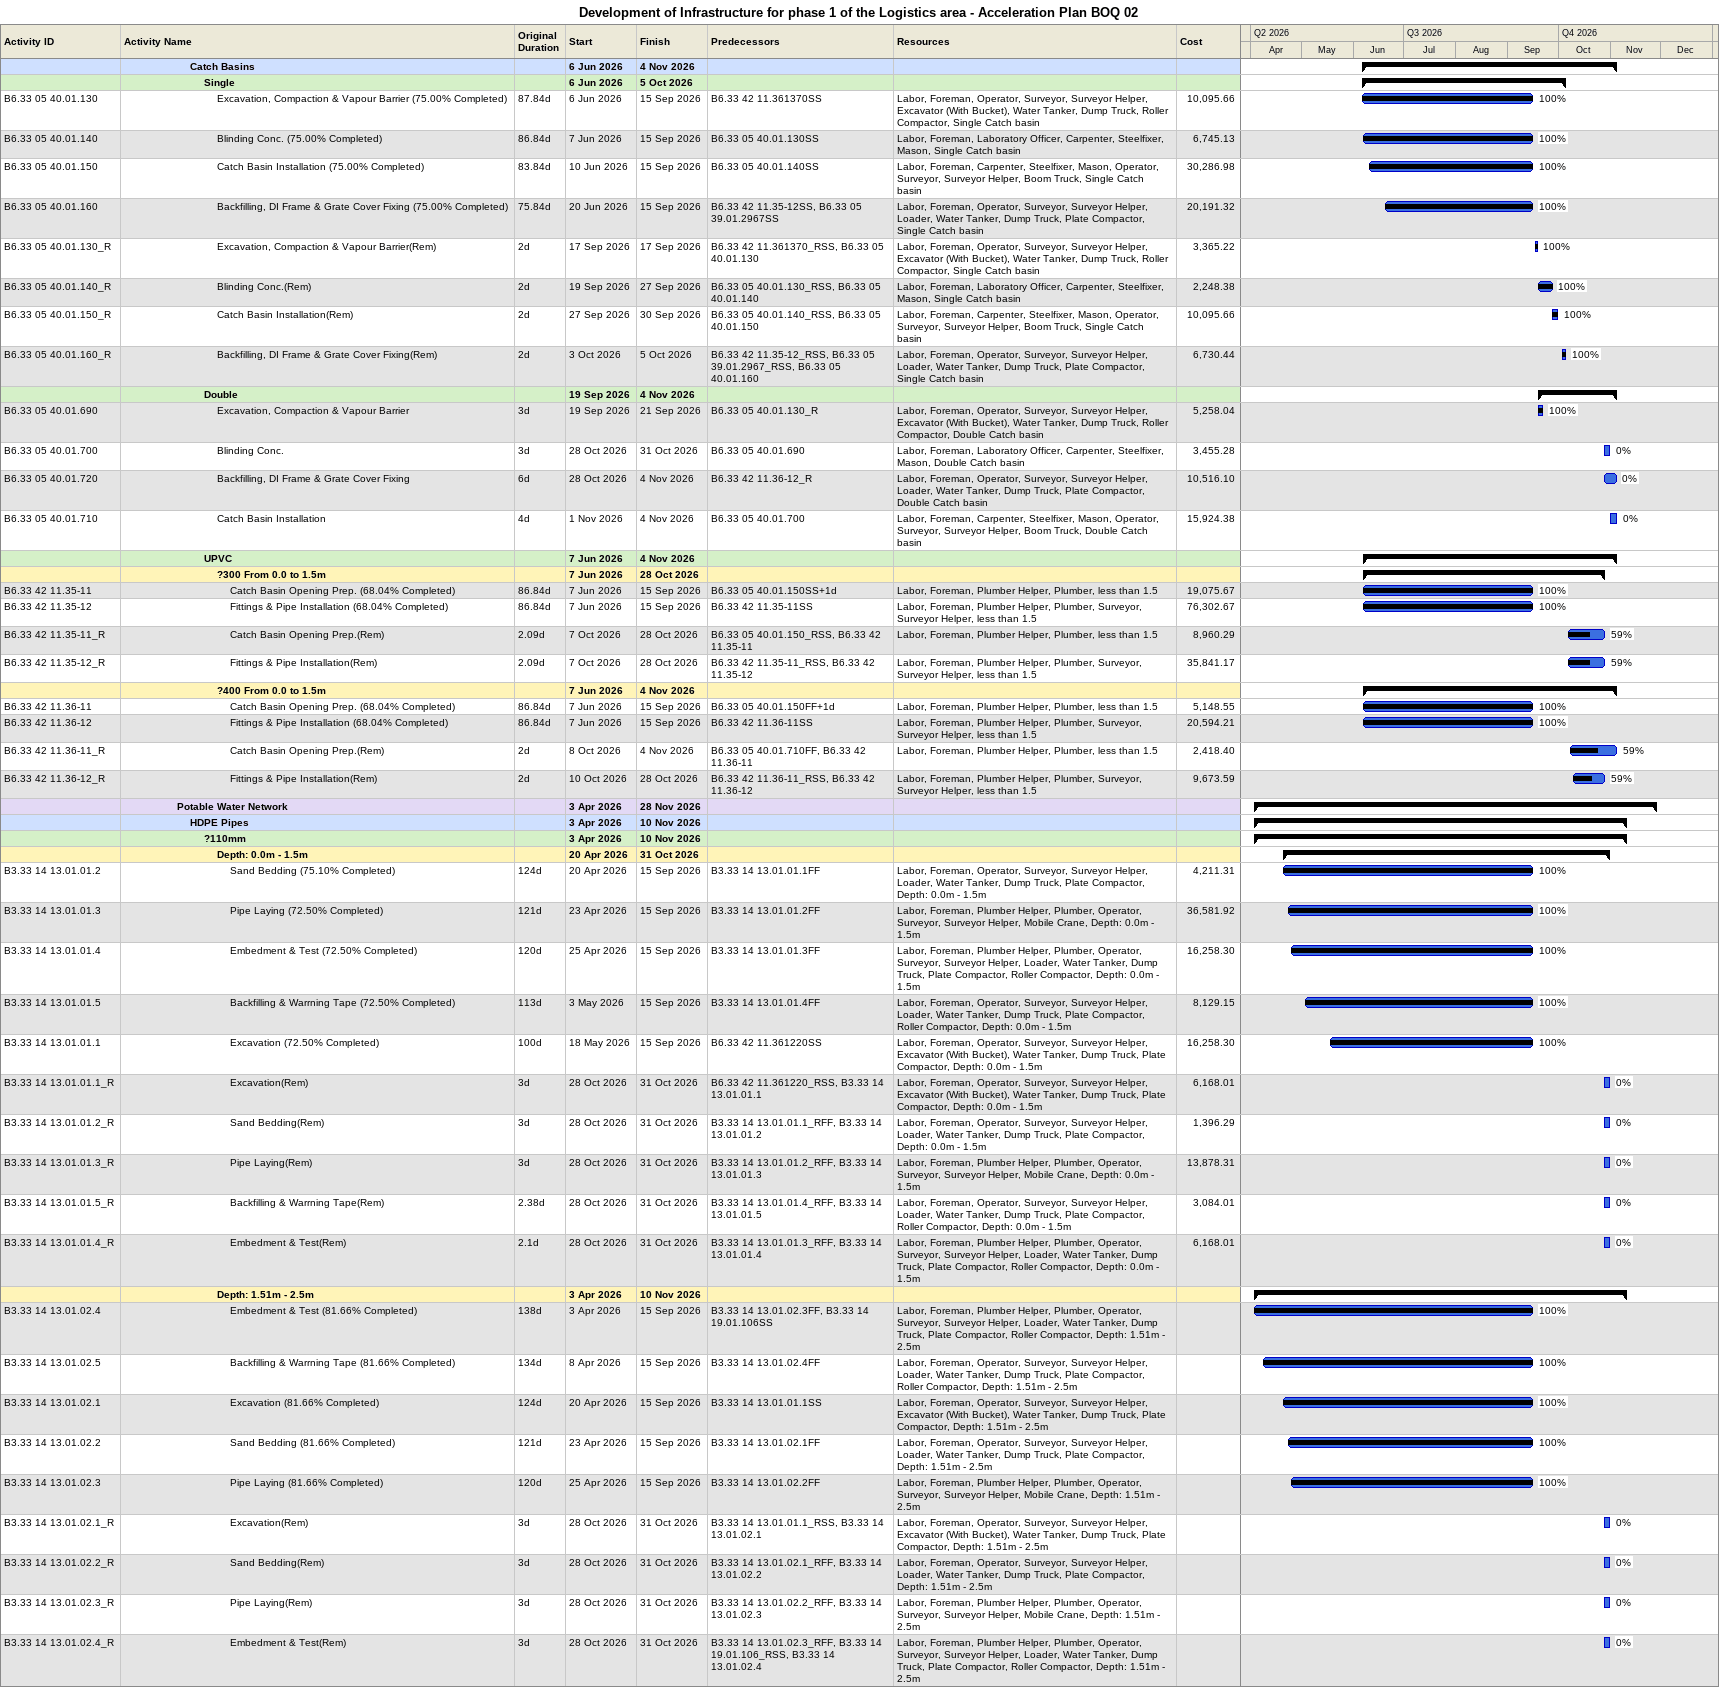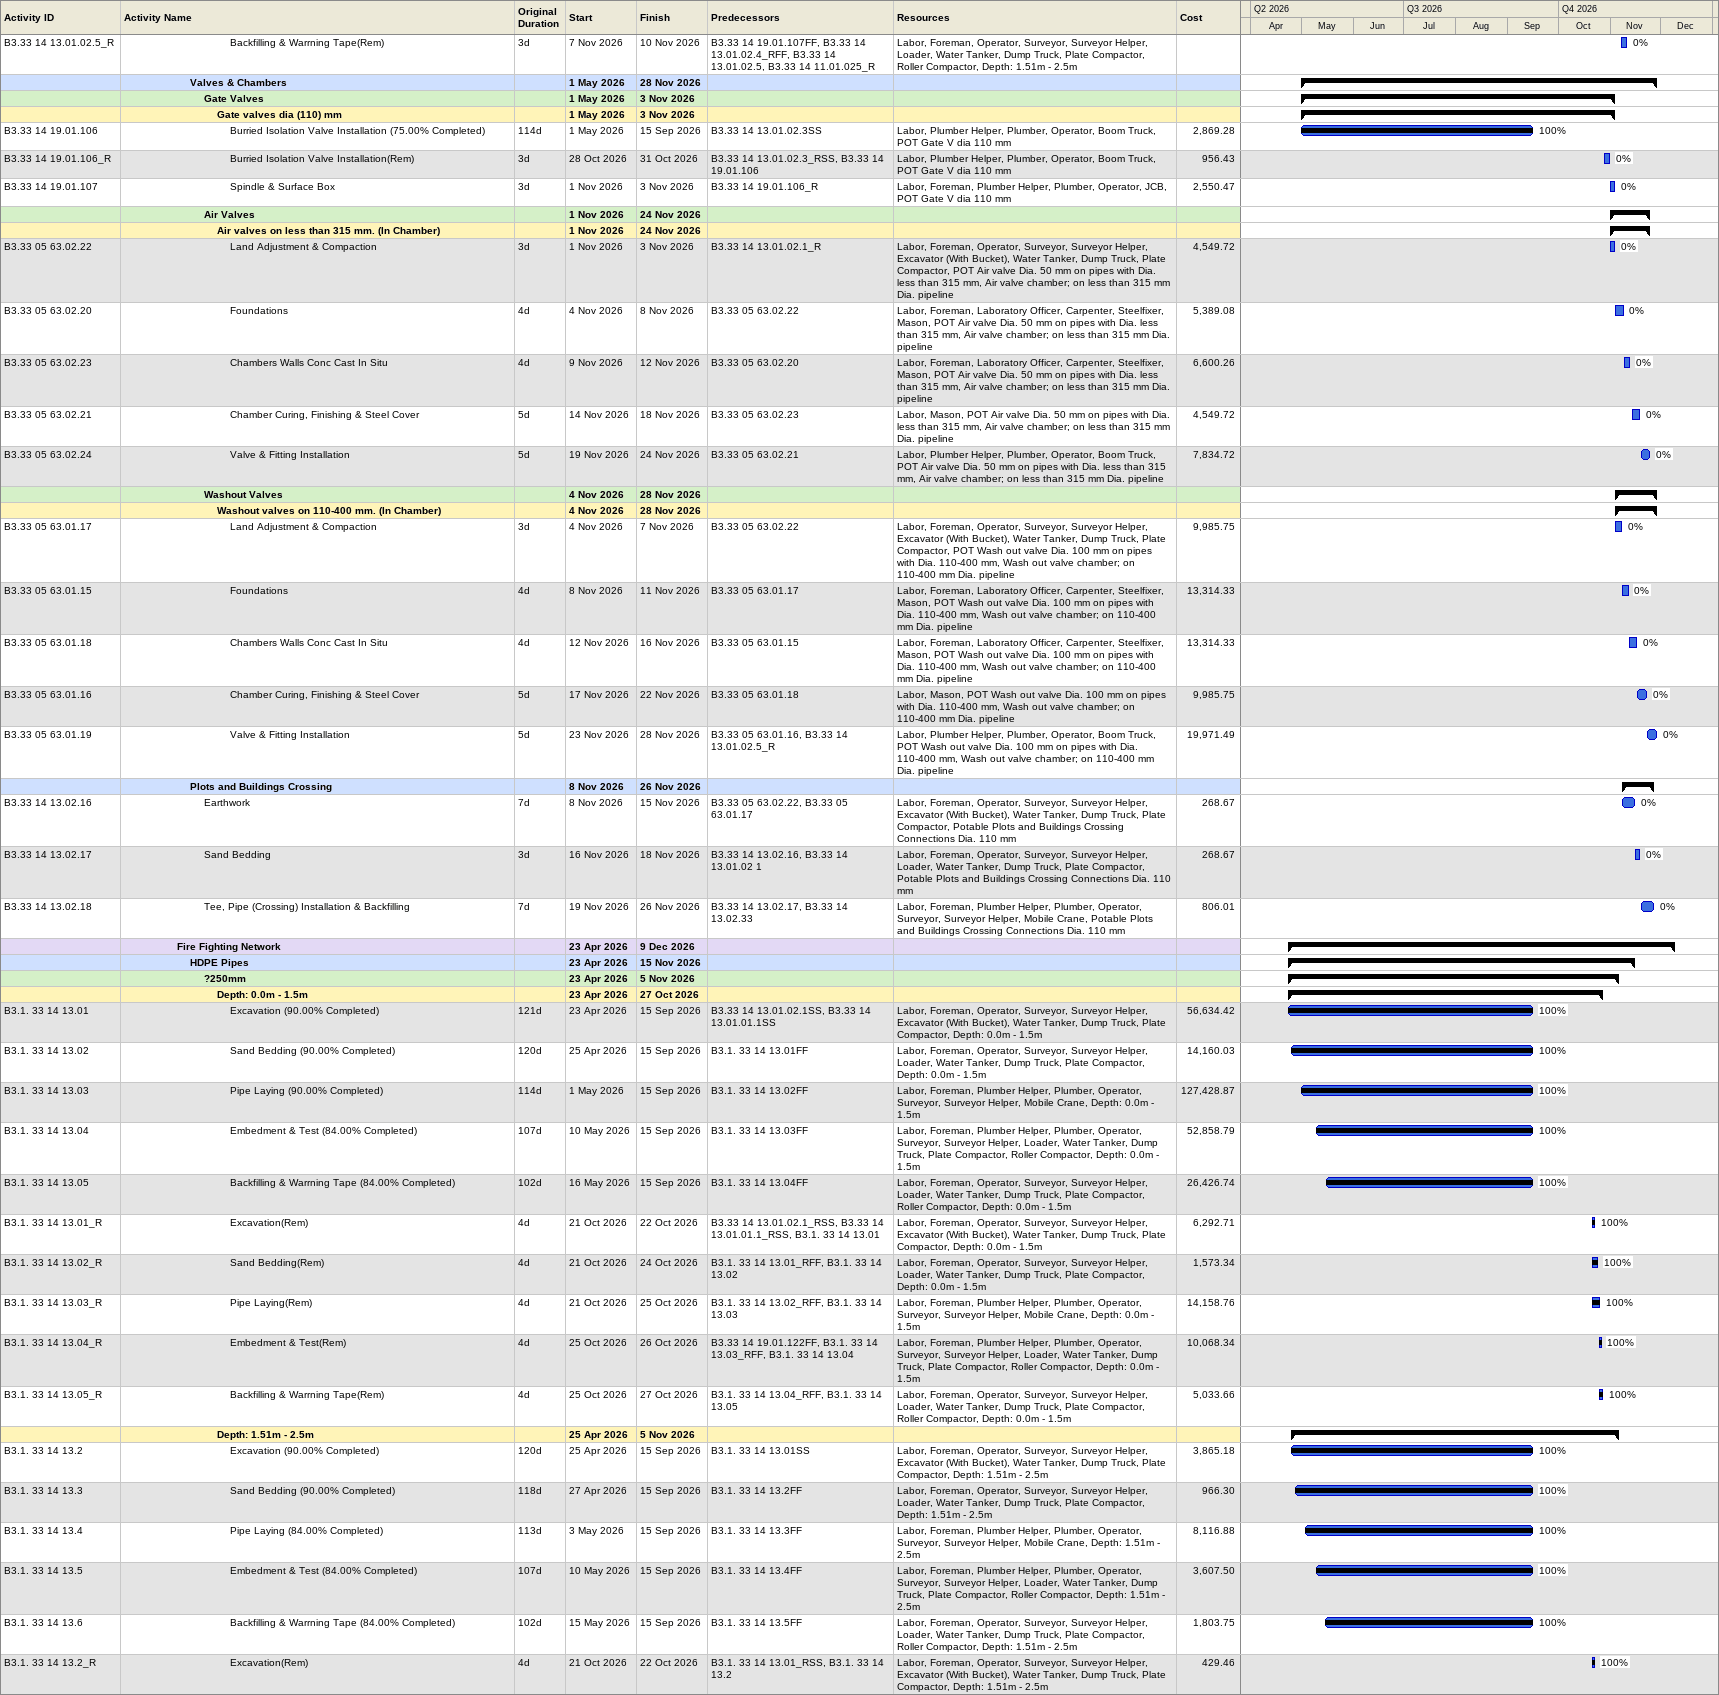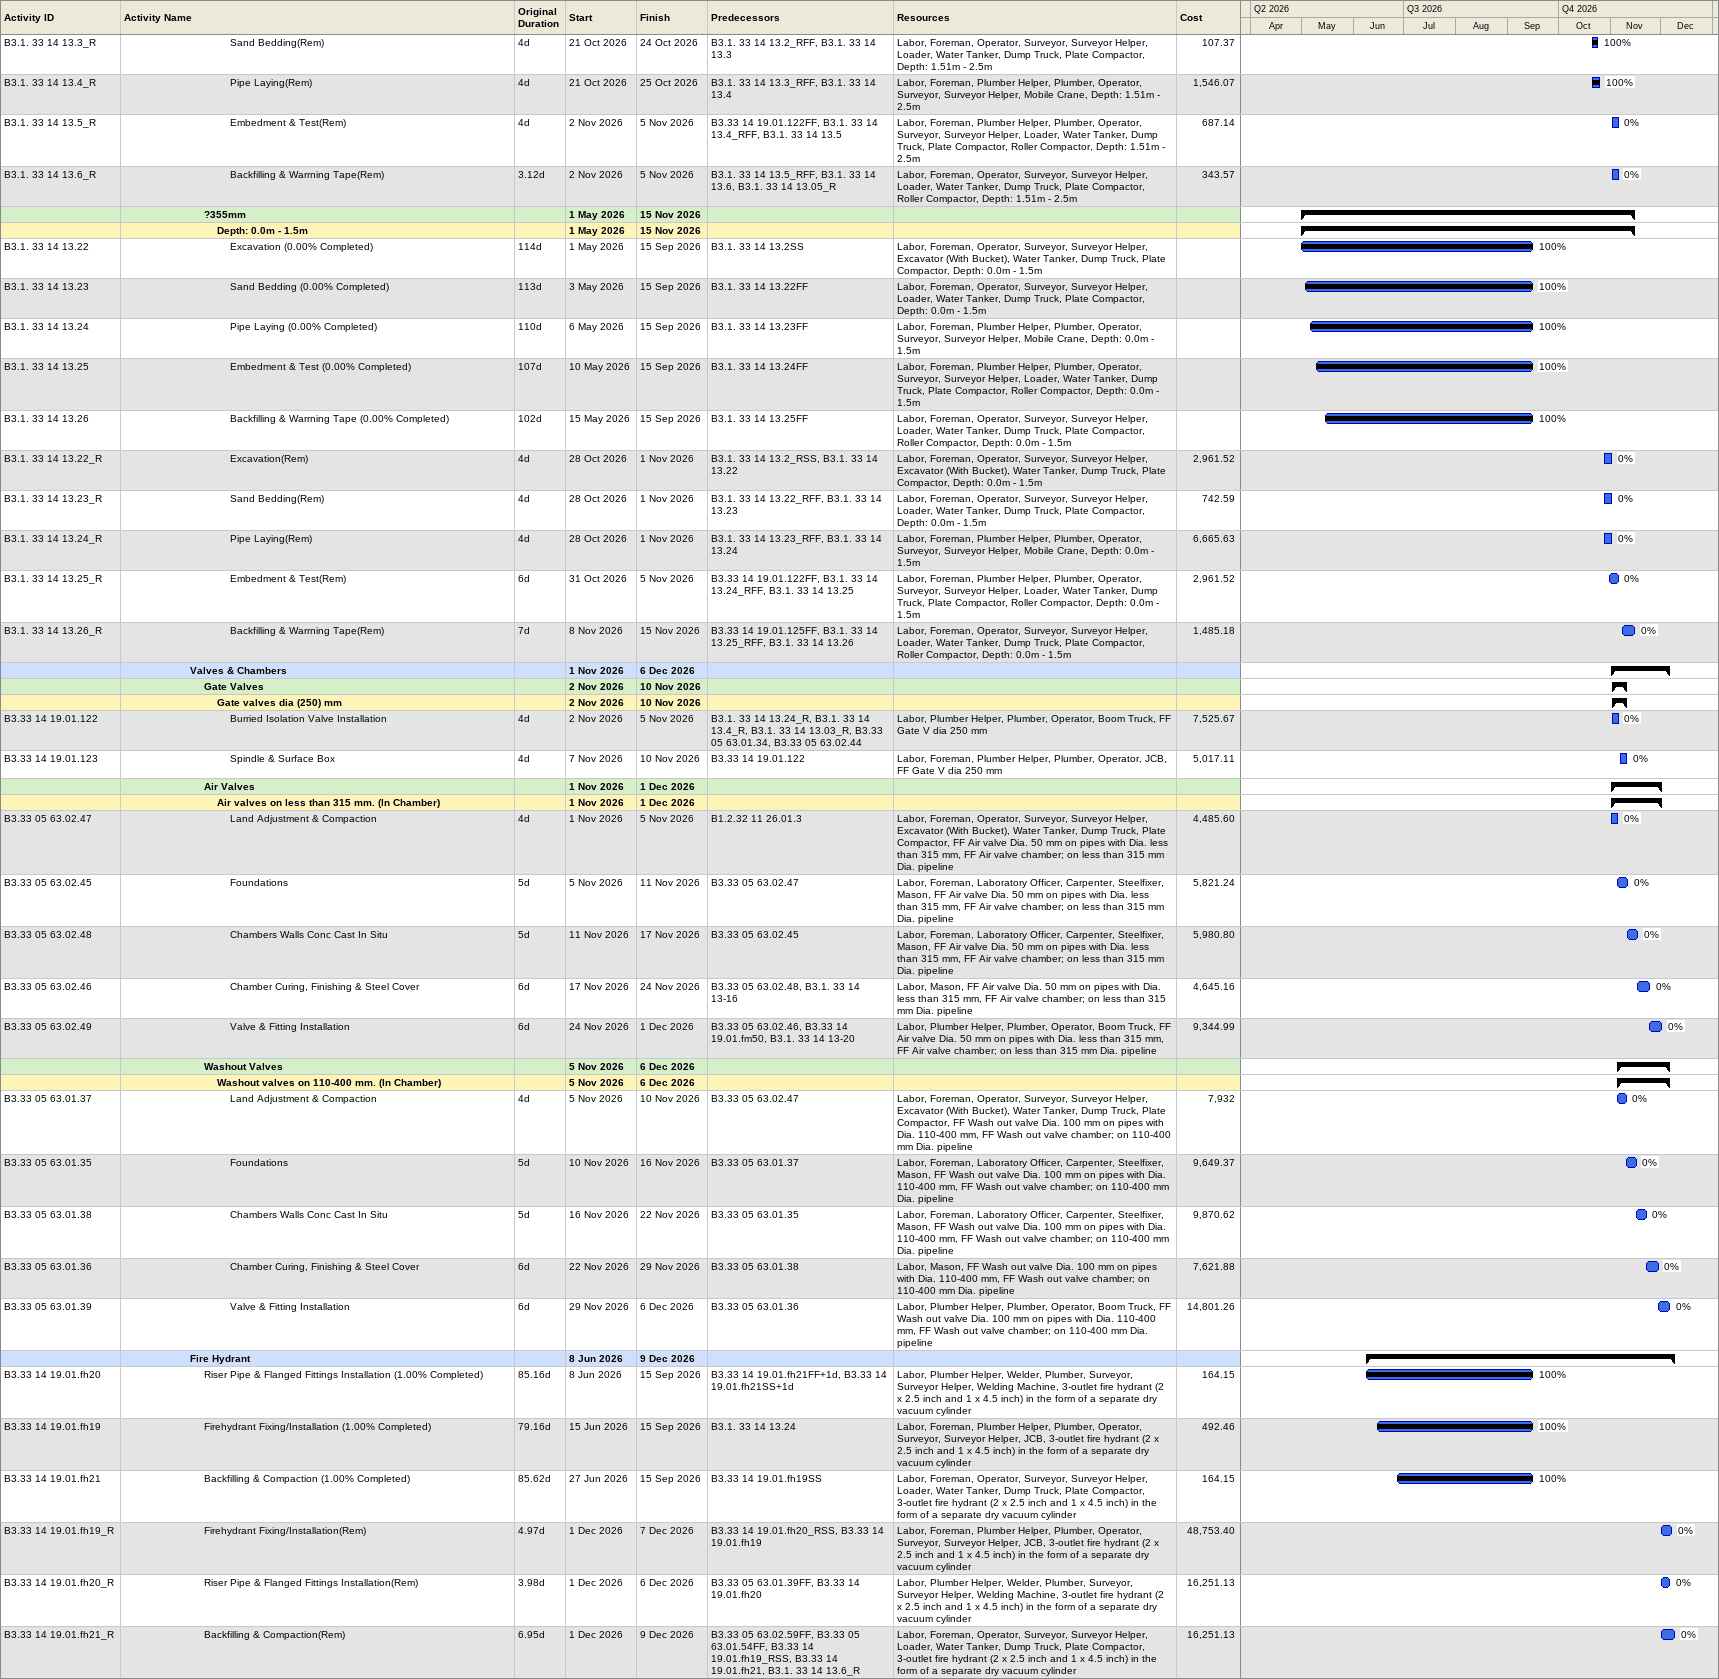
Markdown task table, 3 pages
Development of Infrastructure for phase 1 of the Logistics area - Acceleration Plan BOQ 02

| ID | Level | Task | Original duration | Start | Finish | Predecessors | Resources | % complete | Cost |
|---|---|---|---|---|---|---|---|---|---|
|  | 6 | **Catch Basins** |  | 2026-06-06 | 2026-11-04 |  |  |  |  |
|  | 7 | **Single** |  | 2026-06-06 | 2026-10-05 |  |  |  |  |
| B6.33 05 40.01.130 | 8 | Excavation, Compaction & Vapour Barrier (75.00% Completed) | 87.84d | 2026-06-06 | 2026-09-15 | B6.33 42 11.361370SS | Labor, Foreman, Operator, Surveyor, Surveyor Helper, Excavator (With Bucket), Water Tanker, Dump Truck, Roller Compactor, Single Catch basin | 100 | 10095.66 |
| B6.33 05 40.01.140 | 8 | Blinding Conc. (75.00% Completed) | 86.84d | 2026-06-07 | 2026-09-15 | B6.33 05 40.01.130SS | Labor, Foreman, Laboratory Officer, Carpenter, Steelfixer, Mason, Single Catch basin | 100 | 6745.13 |
| B6.33 05 40.01.150 | 8 | Catch Basin Installation (75.00% Completed) | 83.84d | 2026-06-10 | 2026-09-15 | B6.33 05 40.01.140SS | Labor, Foreman, Carpenter, Steelfixer, Mason, Operator, Surveyor, Surveyor Helper, Boom Truck, Single Catch basin | 100 | 30286.98 |
| B6.33 05 40.01.160 | 8 | Backfilling, DI Frame & Grate Cover Fixing (75.00% Completed) | 75.84d | 2026-06-20 | 2026-09-15 | B6.33 42 11.35-12SS, B6.33 05 39.01.2967SS | Labor, Foreman, Operator, Surveyor, Surveyor Helper, Loader, Water Tanker, Dump Truck, Plate Compactor, Single Catch basin | 100 | 20191.32 |
| B6.33 05 40.01.130_R | 8 | Excavation, Compaction & Vapour Barrier(Rem) | 2d | 2026-09-17 | 2026-09-17 | B6.33 42 11.361370_RSS, B6.33 05 40.01.130 | Labor, Foreman, Operator, Surveyor, Surveyor Helper, Excavator (With Bucket), Water Tanker, Dump Truck, Roller Compactor, Single Catch basin | 100 | 3365.22 |
| B6.33 05 40.01.140_R | 8 | Blinding Conc.(Rem) | 2d | 2026-09-19 | 2026-09-27 | B6.33 05 40.01.130_RSS, B6.33 05 40.01.140 | Labor, Foreman, Laboratory Officer, Carpenter, Steelfixer, Mason, Single Catch basin | 100 | 2248.38 |
| B6.33 05 40.01.150_R | 8 | Catch Basin Installation(Rem) | 2d | 2026-09-27 | 2026-09-30 | B6.33 05 40.01.140_RSS, B6.33 05 40.01.150 | Labor, Foreman, Carpenter, Steelfixer, Mason, Operator, Surveyor, Surveyor Helper, Boom Truck, Single Catch basin | 100 | 10095.66 |
| B6.33 05 40.01.160_R | 8 | Backfilling, DI Frame & Grate Cover Fixing(Rem) | 2d | 2026-10-03 | 2026-10-05 | B6.33 42 11.35-12_RSS, B6.33 05 39.01.2967_RSS, B6.33 05 40.01.160 | Labor, Foreman, Operator, Surveyor, Surveyor Helper, Loader, Water Tanker, Dump Truck, Plate Compactor, Single Catch basin | 100 | 6730.44 |
|  | 7 | **Double** |  | 2026-09-19 | 2026-11-04 |  |  |  |  |
| B6.33 05 40.01.690 | 8 | Excavation, Compaction & Vapour Barrier | 3d | 2026-09-19 | 2026-09-21 | B6.33 05 40.01.130_R | Labor, Foreman, Operator, Surveyor, Surveyor Helper, Excavator (With Bucket), Water Tanker, Dump Truck, Roller Compactor, Double Catch basin | 100 | 5258.04 |
| B6.33 05 40.01.700 | 8 | Blinding Conc. | 3d | 2026-10-28 | 2026-10-31 | B6.33 05 40.01.690 | Labor, Foreman, Laboratory Officer, Carpenter, Steelfixer, Mason, Double Catch basin | 0 | 3455.28 |
| B6.33 05 40.01.720 | 8 | Backfilling, DI Frame & Grate Cover Fixing | 6d | 2026-10-28 | 2026-11-04 | B6.33 42 11.36-12_R | Labor, Foreman, Operator, Surveyor, Surveyor Helper, Loader, Water Tanker, Dump Truck, Plate Compactor, Double Catch basin | 0 | 10516.10 |
| B6.33 05 40.01.710 | 8 | Catch Basin Installation | 4d | 2026-11-01 | 2026-11-04 | B6.33 05 40.01.700 | Labor, Foreman, Carpenter, Steelfixer, Mason, Operator, Surveyor, Surveyor Helper, Boom Truck, Double Catch basin | 0 | 15924.38 |
|  | 7 | **UPVC** |  | 2026-06-07 | 2026-11-04 |  |  |  |  |
|  | 8 | **?300 From 0.0 to 1.5m** |  | 2026-06-07 | 2026-10-28 |  |  |  |  |
| B6.33 42 11.35-11 | 9 | Catch Basin Opening Prep. (68.04% Completed) | 86.84d | 2026-06-07 | 2026-09-15 | B6.33 05 40.01.150SS+1d | Labor, Foreman, Plumber Helper, Plumber, less than 1.5 | 100 | 19075.67 |
| B6.33 42 11.35-12 | 9 | Fittings & Pipe Installation (68.04% Completed) | 86.84d | 2026-06-07 | 2026-09-15 | B6.33 42 11.35-11SS | Labor, Foreman, Plumber Helper, Plumber, Surveyor, Surveyor Helper, less than 1.5 | 100 | 76302.67 |
| B6.33 42 11.35-11_R | 9 | Catch Basin Opening Prep.(Rem) | 2.09d | 2026-10-07 | 2026-10-28 | B6.33 05 40.01.150_RSS, B6.33 42 11.35-11 | Labor, Foreman, Plumber Helper, Plumber, less than 1.5 | 59 | 8960.29 |
| B6.33 42 11.35-12_R | 9 | Fittings & Pipe Installation(Rem) | 2.09d | 2026-10-07 | 2026-10-28 | B6.33 42 11.35-11_RSS, B6.33 42 11.35-12 | Labor, Foreman, Plumber Helper, Plumber, Surveyor, Surveyor Helper, less than 1.5 | 59 | 35841.17 |
|  | 8 | **?400 From 0.0 to 1.5m** |  | 2026-06-07 | 2026-11-04 |  |  |  |  |
| B6.33 42 11.36-11 | 9 | Catch Basin Opening Prep. (68.04% Completed) | 86.84d | 2026-06-07 | 2026-09-15 | B6.33 05 40.01.150FF+1d | Labor, Foreman, Plumber Helper, Plumber, less than 1.5 | 100 | 5148.55 |
| B6.33 42 11.36-12 | 9 | Fittings & Pipe Installation (68.04% Completed) | 86.84d | 2026-06-07 | 2026-09-15 | B6.33 42 11.36-11SS | Labor, Foreman, Plumber Helper, Plumber, Surveyor, Surveyor Helper, less than 1.5 | 100 | 20594.21 |
| B6.33 42 11.36-11_R | 9 | Catch Basin Opening Prep.(Rem) | 2d | 2026-10-08 | 2026-11-04 | B6.33 05 40.01.710FF, B6.33 42 11.36-11 | Labor, Foreman, Plumber Helper, Plumber, less than 1.5 | 59 | 2418.40 |
| B6.33 42 11.36-12_R | 9 | Fittings & Pipe Installation(Rem) | 2d | 2026-10-10 | 2026-10-28 | B6.33 42 11.36-11_RSS, B6.33 42 11.36-12 | Labor, Foreman, Plumber Helper, Plumber, Surveyor, Surveyor Helper, less than 1.5 | 59 | 9673.59 |
|  | 5 | **Potable Water Network** |  | 2026-04-03 | 2026-11-28 |  |  |  |  |
|  | 6 | **HDPE Pipes** |  | 2026-04-03 | 2026-11-10 |  |  |  |  |
|  | 7 | **?110mm** |  | 2026-04-03 | 2026-11-10 |  |  |  |  |
|  | 8 | **Depth: 0.0m - 1.5m** |  | 2026-04-20 | 2026-10-31 |  |  |  |  |
| B3.33 14 13.01.01.2 | 9 | Sand Bedding (75.10% Completed) | 124d | 2026-04-20 | 2026-09-15 | B3.33 14 13.01.01.1FF | Labor, Foreman, Operator, Surveyor, Surveyor Helper, Loader, Water Tanker, Dump Truck, Plate Compactor, Depth: 0.0m - 1.5m | 100 | 4211.31 |
| B3.33 14 13.01.01.3 | 9 | Pipe Laying (72.50% Completed) | 121d | 2026-04-23 | 2026-09-15 | B3.33 14 13.01.01.2FF | Labor, Foreman, Plumber Helper, Plumber, Operator, Surveyor, Surveyor Helper, Mobile Crane, Depth: 0.0m - 1.5m | 100 | 36581.92 |
| B3.33 14 13.01.01.4 | 9 | Embedment & Test (72.50% Completed) | 120d | 2026-04-25 | 2026-09-15 | B3.33 14 13.01.01.3FF | Labor, Foreman, Plumber Helper, Plumber, Operator, Surveyor, Surveyor Helper, Loader, Water Tanker, Dump Truck, Plate Compactor, Roller Compactor, Depth: 0.0m - 1.5m | 100 | 16258.30 |
| B3.33 14 13.01.01.5 | 9 | Backfilling & Warrning Tape (72.50% Completed) | 113d | 2026-05-03 | 2026-09-15 | B3.33 14 13.01.01.4FF | Labor, Foreman, Operator, Surveyor, Surveyor Helper, Loader, Water Tanker, Dump Truck, Plate Compactor, Roller Compactor, Depth: 0.0m - 1.5m | 100 | 8129.15 |
| B3.33 14 13.01.01.1 | 9 | Excavation (72.50% Completed) | 100d | 2026-05-18 | 2026-09-15 | B6.33 42 11.361220SS | Labor, Foreman, Operator, Surveyor, Surveyor Helper, Excavator (With Bucket), Water Tanker, Dump Truck, Plate Compactor, Depth: 0.0m - 1.5m | 100 | 16258.30 |
| B3.33 14 13.01.01.1_R | 9 | Excavation(Rem) | 3d | 2026-10-28 | 2026-10-31 | B6.33 42 11.361220_RSS, B3.33 14 13.01.01.1 | Labor, Foreman, Operator, Surveyor, Surveyor Helper, Excavator (With Bucket), Water Tanker, Dump Truck, Plate Compactor, Depth: 0.0m - 1.5m | 0 | 6168.01 |
| B3.33 14 13.01.01.2_R | 9 | Sand Bedding(Rem) | 3d | 2026-10-28 | 2026-10-31 | B3.33 14 13.01.01.1_RFF, B3.33 14 13.01.01.2 | Labor, Foreman, Operator, Surveyor, Surveyor Helper, Loader, Water Tanker, Dump Truck, Plate Compactor, Depth: 0.0m - 1.5m | 0 | 1396.29 |
| B3.33 14 13.01.01.3_R | 9 | Pipe Laying(Rem) | 3d | 2026-10-28 | 2026-10-31 | B3.33 14 13.01.01.2_RFF, B3.33 14 13.01.01.3 | Labor, Foreman, Plumber Helper, Plumber, Operator, Surveyor, Surveyor Helper, Mobile Crane, Depth: 0.0m - 1.5m | 0 | 13878.31 |
| B3.33 14 13.01.01.5_R | 9 | Backfilling & Warrning Tape(Rem) | 2.38d | 2026-10-28 | 2026-10-31 | B3.33 14 13.01.01.4_RFF, B3.33 14 13.01.01.5 | Labor, Foreman, Operator, Surveyor, Surveyor Helper, Loader, Water Tanker, Dump Truck, Plate Compactor, Roller Compactor, Depth: 0.0m - 1.5m | 0 | 3084.01 |
| B3.33 14 13.01.01.4_R | 9 | Embedment & Test(Rem) | 2.1d | 2026-10-28 | 2026-10-31 | B3.33 14 13.01.01.3_RFF, B3.33 14 13.01.01.4 | Labor, Foreman, Plumber Helper, Plumber, Operator, Surveyor, Surveyor Helper, Loader, Water Tanker, Dump Truck, Plate Compactor, Roller Compactor, Depth: 0.0m - 1.5m | 0 | 6168.01 |
|  | 8 | **Depth: 1.51m - 2.5m** |  | 2026-04-03 | 2026-11-10 |  |  |  |  |
| B3.33 14 13.01.02.4 | 9 | Embedment & Test (81.66% Completed) | 138d | 2026-04-03 | 2026-09-15 | B3.33 14 13.01.02.3FF, B3.33 14 19.01.106SS | Labor, Foreman, Plumber Helper, Plumber, Operator, Surveyor, Surveyor Helper, Loader, Water Tanker, Dump Truck, Plate Compactor, Roller Compactor, Depth: 1.51m - 2.5m | 100 |  |
| B3.33 14 13.01.02.5 | 9 | Backfilling & Warrning Tape (81.66% Completed) | 134d | 2026-04-08 | 2026-09-15 | B3.33 14 13.01.02.4FF | Labor, Foreman, Operator, Surveyor, Surveyor Helper, Loader, Water Tanker, Dump Truck, Plate Compactor, Roller Compactor, Depth: 1.51m - 2.5m | 100 |  |
| B3.33 14 13.01.02.1 | 9 | Excavation (81.66% Completed) | 124d | 2026-04-20 | 2026-09-15 | B3.33 14 13.01.01.1SS | Labor, Foreman, Operator, Surveyor, Surveyor Helper, Excavator (With Bucket), Water Tanker, Dump Truck, Plate Compactor, Depth: 1.51m - 2.5m | 100 |  |
| B3.33 14 13.01.02.2 | 9 | Sand Bedding (81.66% Completed) | 121d | 2026-04-23 | 2026-09-15 | B3.33 14 13.01.02.1FF | Labor, Foreman, Operator, Surveyor, Surveyor Helper, Loader, Water Tanker, Dump Truck, Plate Compactor, Depth: 1.51m - 2.5m | 100 |  |
| B3.33 14 13.01.02.3 | 9 | Pipe Laying (81.66% Completed) | 120d | 2026-04-25 | 2026-09-15 | B3.33 14 13.01.02.2FF | Labor, Foreman, Plumber Helper, Plumber, Operator, Surveyor, Surveyor Helper, Mobile Crane, Depth: 1.51m - 2.5m | 100 |  |
| B3.33 14 13.01.02.1_R | 9 | Excavation(Rem) | 3d | 2026-10-28 | 2026-10-31 | B3.33 14 13.01.01.1_RSS, B3.33 14 13.01.02.1 | Labor, Foreman, Operator, Surveyor, Surveyor Helper, Excavator (With Bucket), Water Tanker, Dump Truck, Plate Compactor, Depth: 1.51m - 2.5m | 0 |  |
| B3.33 14 13.01.02.2_R | 9 | Sand Bedding(Rem) | 3d | 2026-10-28 | 2026-10-31 | B3.33 14 13.01.02.1_RFF, B3.33 14 13.01.02.2 | Labor, Foreman, Operator, Surveyor, Surveyor Helper, Loader, Water Tanker, Dump Truck, Plate Compactor, Depth: 1.51m - 2.5m | 0 |  |
| B3.33 14 13.01.02.3_R | 9 | Pipe Laying(Rem) | 3d | 2026-10-28 | 2026-10-31 | B3.33 14 13.01.02.2_RFF, B3.33 14 13.01.02.3 | Labor, Foreman, Plumber Helper, Plumber, Operator, Surveyor, Surveyor Helper, Mobile Crane, Depth: 1.51m - 2.5m | 0 |  |
| B3.33 14 13.01.02.4_R | 9 | Embedment & Test(Rem) | 3d | 2026-10-28 | 2026-10-31 | B3.33 14 13.01.02.3_RFF, B3.33 14 19.01.106_RSS, B3.33 14 13.01.02.4 | Labor, Foreman, Plumber Helper, Plumber, Operator, Surveyor, Surveyor Helper, Loader, Water Tanker, Dump Truck, Plate Compactor, Roller Compactor, Depth: 1.51m - 2.5m | 0 |  |
| B3.33 14 13.01.02.5_R | 9 | Backfilling & Warrning Tape(Rem) | 3d | 2026-11-07 | 2026-11-10 | B3.33 14 19.01.107FF, B3.33 14 13.01.02.4_RFF, B3.33 14 13.01.02.5, B3.33 14 11.01.025_R | Labor, Foreman, Operator, Surveyor, Surveyor Helper, Loader, Water Tanker, Dump Truck, Plate Compactor, Roller Compactor, Depth: 1.51m - 2.5m | 0 |  |
|  | 6 | **Valves & Chambers** |  | 2026-05-01 | 2026-11-28 |  |  |  |  |
|  | 7 | **Gate Valves** |  | 2026-05-01 | 2026-11-03 |  |  |  |  |
|  | 8 | **Gate valves dia (110) mm** |  | 2026-05-01 | 2026-11-03 |  |  |  |  |
| B3.33 14 19.01.106 | 9 | Burried Isolation Valve Installation (75.00% Completed) | 114d | 2026-05-01 | 2026-09-15 | B3.33 14 13.01.02.3SS | Labor, Plumber Helper, Plumber, Operator, Boom Truck, POT Gate V dia 110 mm | 100 | 2869.28 |
| B3.33 14 19.01.106_R | 9 | Burried Isolation Valve Installation(Rem) | 3d | 2026-10-28 | 2026-10-31 | B3.33 14 13.01.02.3_RSS, B3.33 14 19.01.106 | Labor, Plumber Helper, Plumber, Operator, Boom Truck, POT Gate V dia 110 mm | 0 | 956.43 |
| B3.33 14 19.01.107 | 9 | Spindle & Surface Box | 3d | 2026-11-01 | 2026-11-03 | B3.33 14 19.01.106_R | Labor, Foreman, Plumber Helper, Plumber, Operator, JCB, POT Gate V dia 110 mm | 0 | 2550.47 |
|  | 7 | **Air Valves** |  | 2026-11-01 | 2026-11-24 |  |  |  |  |
|  | 8 | **Air valves on less than 315 mm. (In Chamber)** |  | 2026-11-01 | 2026-11-24 |  |  |  |  |
| B3.33 05 63.02.22 | 9 | Land Adjustment & Compaction | 3d | 2026-11-01 | 2026-11-03 | B3.33 14 13.01.02.1_R | Labor, Foreman, Operator, Surveyor, Surveyor Helper, Excavator (With Bucket), Water Tanker, Dump Truck, Plate Compactor, POT Air valve Dia. 50 mm on pipes with Dia. less than 315 mm, Air valve chamber; on less than 315 mm Dia. pipeline | 0 | 4549.72 |
| B3.33 05 63.02.20 | 9 | Foundations | 4d | 2026-11-04 | 2026-11-08 | B3.33 05 63.02.22 | Labor, Foreman, Laboratory Officer, Carpenter, Steelfixer, Mason, POT Air valve Dia. 50 mm on pipes with Dia. less than 315 mm, Air valve chamber; on less than 315 mm Dia. pipeline | 0 | 5389.08 |
| B3.33 05 63.02.23 | 9 | Chambers Walls Conc Cast In Situ | 4d | 2026-11-09 | 2026-11-12 | B3.33 05 63.02.20 | Labor, Foreman, Laboratory Officer, Carpenter, Steelfixer, Mason, POT Air valve Dia. 50 mm on pipes with Dia. less than 315 mm, Air valve chamber; on less than 315 mm Dia. pipeline | 0 | 6600.26 |
| B3.33 05 63.02.21 | 9 | Chamber Curing, Finishing & Steel Cover | 5d | 2026-11-14 | 2026-11-18 | B3.33 05 63.02.23 | Labor, Mason, POT Air valve Dia. 50 mm on pipes with Dia. less than 315 mm, Air valve chamber; on less than 315 mm Dia. pipeline | 0 | 4549.72 |
| B3.33 05 63.02.24 | 9 | Valve & Fitting Installation | 5d | 2026-11-19 | 2026-11-24 | B3.33 05 63.02.21 | Labor, Plumber Helper, Plumber, Operator, Boom Truck, POT Air valve Dia. 50 mm on pipes with Dia. less than 315 mm, Air valve chamber; on less than 315 mm Dia. pipeline | 0 | 7834.72 |
|  | 7 | **Washout Valves** |  | 2026-11-04 | 2026-11-28 |  |  |  |  |
|  | 8 | **Washout valves on 110-400 mm. (In Chamber)** |  | 2026-11-04 | 2026-11-28 |  |  |  |  |
| B3.33 05 63.01.17 | 9 | Land Adjustment & Compaction | 3d | 2026-11-04 | 2026-11-07 | B3.33 05 63.02.22 | Labor, Foreman, Operator, Surveyor, Surveyor Helper, Excavator (With Bucket), Water Tanker, Dump Truck, Plate Compactor, POT Wash out valve Dia. 100 mm on pipes with Dia. 110-400 mm, Wash out valve chamber; on 110-400 mm Dia. pipeline | 0 | 9985.75 |
| B3.33 05 63.01.15 | 9 | Foundations | 4d | 2026-11-08 | 2026-11-11 | B3.33 05 63.01.17 | Labor, Foreman, Laboratory Officer, Carpenter, Steelfixer, Mason, POT Wash out valve Dia. 100 mm on pipes with Dia. 110-400 mm, Wash out valve chamber; on 110-400 mm Dia. pipeline | 0 | 13314.33 |
| B3.33 05 63.01.18 | 9 | Chambers Walls Conc Cast In Situ | 4d | 2026-11-12 | 2026-11-16 | B3.33 05 63.01.15 | Labor, Foreman, Laboratory Officer, Carpenter, Steelfixer, Mason, POT Wash out valve Dia. 100 mm on pipes with Dia. 110-400 mm, Wash out valve chamber; on 110-400 mm Dia. pipeline | 0 | 13314.33 |
| B3.33 05 63.01.16 | 9 | Chamber Curing, Finishing & Steel Cover | 5d | 2026-11-17 | 2026-11-22 | B3.33 05 63.01.18 | Labor, Mason, POT Wash out valve Dia. 100 mm on pipes with Dia. 110-400 mm, Wash out valve chamber; on 110-400 mm Dia. pipeline | 0 | 9985.75 |
| B3.33 05 63.01.19 | 9 | Valve & Fitting Installation | 5d | 2026-11-23 | 2026-11-28 | B3.33 05 63.01.16, B3.33 14 13.01.02.5_R | Labor, Plumber Helper, Plumber, Operator, Boom Truck, POT Wash out valve Dia. 100 mm on pipes with Dia. 110-400 mm, Wash out valve chamber; on 110-400 mm Dia. pipeline | 0 | 19971.49 |
|  | 6 | **Plots and Buildings Crossing** |  | 2026-11-08 | 2026-11-26 |  |  |  |  |
| B3.33 14 13.02.16 | 7 | Earthwork | 7d | 2026-11-08 | 2026-11-15 | B3.33 05 63.02.22, B3.33 05 63.01.17 | Labor, Foreman, Operator, Surveyor, Surveyor Helper, Excavator (With Bucket), Water Tanker, Dump Truck, Plate Compactor, Potable Plots and Buildings Crossing Connections Dia. 110 mm | 0 | 268.67 |
| B3.33 14 13.02.17 | 7 | Sand Bedding | 3d | 2026-11-16 | 2026-11-18 | B3.33 14 13.02.16, B3.33 14 13.01.02 1 | Labor, Foreman, Operator, Surveyor, Surveyor Helper, Loader, Water Tanker, Dump Truck, Plate Compactor, Potable Plots and Buildings Crossing Connections Dia. 110 mm | 0 | 268.67 |
| B3.33 14 13.02.18 | 7 | Tee, Pipe (Crossing) Installation & Backfilling | 7d | 2026-11-19 | 2026-11-26 | B3.33 14 13.02.17, B3.33 14 13.02.33 | Labor, Foreman, Plumber Helper, Plumber, Operator, Surveyor, Surveyor Helper, Mobile Crane, Potable Plots and Buildings Crossing Connections Dia. 110 mm | 0 | 806.01 |
|  | 5 | **Fire Fighting Network** |  | 2026-04-23 | 2026-12-09 |  |  |  |  |
|  | 6 | **HDPE Pipes** |  | 2026-04-23 | 2026-11-15 |  |  |  |  |
|  | 7 | **?250mm** |  | 2026-04-23 | 2026-11-05 |  |  |  |  |
|  | 8 | **Depth: 0.0m - 1.5m** |  | 2026-04-23 | 2026-10-27 |  |  |  |  |
| B3.1. 33 14 13.01 | 9 | Excavation (90.00% Completed) | 121d | 2026-04-23 | 2026-09-15 | B3.33 14 13.01.02.1SS, B3.33 14 13.01.01.1SS | Labor, Foreman, Operator, Surveyor, Surveyor Helper, Excavator (With Bucket), Water Tanker, Dump Truck, Plate Compactor, Depth: 0.0m - 1.5m | 100 | 56634.42 |
| B3.1. 33 14 13.02 | 9 | Sand Bedding (90.00% Completed) | 120d | 2026-04-25 | 2026-09-15 | B3.1. 33 14 13.01FF | Labor, Foreman, Operator, Surveyor, Surveyor Helper, Loader, Water Tanker, Dump Truck, Plate Compactor, Depth: 0.0m - 1.5m | 100 | 14160.03 |
| B3.1. 33 14 13.03 | 9 | Pipe Laying (90.00% Completed) | 114d | 2026-05-01 | 2026-09-15 | B3.1. 33 14 13.02FF | Labor, Foreman, Plumber Helper, Plumber, Operator, Surveyor, Surveyor Helper, Mobile Crane, Depth: 0.0m - 1.5m | 100 | 127428.87 |
| B3.1. 33 14 13.04 | 9 | Embedment & Test (84.00% Completed) | 107d | 2026-05-10 | 2026-09-15 | B3.1. 33 14 13.03FF | Labor, Foreman, Plumber Helper, Plumber, Operator, Surveyor, Surveyor Helper, Loader, Water Tanker, Dump Truck, Plate Compactor, Roller Compactor, Depth: 0.0m - 1.5m | 100 | 52858.79 |
| B3.1. 33 14 13.05 | 9 | Backfilling & Warrning Tape (84.00% Completed) | 102d | 2026-05-16 | 2026-09-15 | B3.1. 33 14 13.04FF | Labor, Foreman, Operator, Surveyor, Surveyor Helper, Loader, Water Tanker, Dump Truck, Plate Compactor, Roller Compactor, Depth: 0.0m - 1.5m | 100 | 26426.74 |
| B3.1. 33 14 13.01_R | 9 | Excavation(Rem) | 4d | 2026-10-21 | 2026-10-22 | B3.33 14 13.01.02.1_RSS, B3.33 14 13.01.01.1_RSS, B3.1. 33 14 13.01 | Labor, Foreman, Operator, Surveyor, Surveyor Helper, Excavator (With Bucket), Water Tanker, Dump Truck, Plate Compactor, Depth: 0.0m - 1.5m | 100 | 6292.71 |
| B3.1. 33 14 13.02_R | 9 | Sand Bedding(Rem) | 4d | 2026-10-21 | 2026-10-24 | B3.1. 33 14 13.01_RFF, B3.1. 33 14 13.02 | Labor, Foreman, Operator, Surveyor, Surveyor Helper, Loader, Water Tanker, Dump Truck, Plate Compactor, Depth: 0.0m - 1.5m | 100 | 1573.34 |
| B3.1. 33 14 13.03_R | 9 | Pipe Laying(Rem) | 4d | 2026-10-21 | 2026-10-25 | B3.1. 33 14 13.02_RFF, B3.1. 33 14 13.03 | Labor, Foreman, Plumber Helper, Plumber, Operator, Surveyor, Surveyor Helper, Mobile Crane, Depth: 0.0m - 1.5m | 100 | 14158.76 |
| B3.1. 33 14 13.04_R | 9 | Embedment & Test(Rem) | 4d | 2026-10-25 | 2026-10-26 | B3.33 14 19.01.122FF, B3.1. 33 14 13.03_RFF, B3.1. 33 14 13.04 | Labor, Foreman, Plumber Helper, Plumber, Operator, Surveyor, Surveyor Helper, Loader, Water Tanker, Dump Truck, Plate Compactor, Roller Compactor, Depth: 0.0m - 1.5m | 100 | 10068.34 |
| B3.1. 33 14 13.05_R | 9 | Backfilling & Warrning Tape(Rem) | 4d | 2026-10-25 | 2026-10-27 | B3.1. 33 14 13.04_RFF, B3.1. 33 14 13.05 | Labor, Foreman, Operator, Surveyor, Surveyor Helper, Loader, Water Tanker, Dump Truck, Plate Compactor, Roller Compactor, Depth: 0.0m - 1.5m | 100 | 5033.66 |
|  | 8 | **Depth: 1.51m - 2.5m** |  | 2026-04-25 | 2026-11-05 |  |  |  |  |
| B3.1. 33 14 13.2 | 9 | Excavation (90.00% Completed) | 120d | 2026-04-25 | 2026-09-15 | B3.1. 33 14 13.01SS | Labor, Foreman, Operator, Surveyor, Surveyor Helper, Excavator (With Bucket), Water Tanker, Dump Truck, Plate Compactor, Depth: 1.51m - 2.5m | 100 | 3865.18 |
| B3.1. 33 14 13.3 | 9 | Sand Bedding (90.00% Completed) | 118d | 2026-04-27 | 2026-09-15 | B3.1. 33 14 13.2FF | Labor, Foreman, Operator, Surveyor, Surveyor Helper, Loader, Water Tanker, Dump Truck, Plate Compactor, Depth: 1.51m - 2.5m | 100 | 966.30 |
| B3.1. 33 14 13.4 | 9 | Pipe Laying (84.00% Completed) | 113d | 2026-05-03 | 2026-09-15 | B3.1. 33 14 13.3FF | Labor, Foreman, Plumber Helper, Plumber, Operator, Surveyor, Surveyor Helper, Mobile Crane, Depth: 1.51m - 2.5m | 100 | 8116.88 |
| B3.1. 33 14 13.5 | 9 | Embedment & Test (84.00% Completed) | 107d | 2026-05-10 | 2026-09-15 | B3.1. 33 14 13.4FF | Labor, Foreman, Plumber Helper, Plumber, Operator, Surveyor, Surveyor Helper, Loader, Water Tanker, Dump Truck, Plate Compactor, Roller Compactor, Depth: 1.51m - 2.5m | 100 | 3607.50 |
| B3.1. 33 14 13.6 | 9 | Backfilling & Warrning Tape (84.00% Completed) | 102d | 2026-05-15 | 2026-09-15 | B3.1. 33 14 13.5FF | Labor, Foreman, Operator, Surveyor, Surveyor Helper, Loader, Water Tanker, Dump Truck, Plate Compactor, Roller Compactor, Depth: 1.51m - 2.5m | 100 | 1803.75 |
| B3.1. 33 14 13.2_R | 9 | Excavation(Rem) | 4d | 2026-10-21 | 2026-10-22 | B3.1. 33 14 13.01_RSS, B3.1. 33 14 13.2 | Labor, Foreman, Operator, Surveyor, Surveyor Helper, Excavator (With Bucket), Water Tanker, Dump Truck, Plate Compactor, Depth: 1.51m - 2.5m | 100 | 429.46 |
| B3.1. 33 14 13.3_R | 9 | Sand Bedding(Rem) | 4d | 2026-10-21 | 2026-10-24 | B3.1. 33 14 13.2_RFF, B3.1. 33 14 13.3 | Labor, Foreman, Operator, Surveyor, Surveyor Helper, Loader, Water Tanker, Dump Truck, Plate Compactor, Depth: 1.51m - 2.5m | 100 | 107.37 |
| B3.1. 33 14 13.4_R | 9 | Pipe Laying(Rem) | 4d | 2026-10-21 | 2026-10-25 | B3.1. 33 14 13.3_RFF, B3.1. 33 14 13.4 | Labor, Foreman, Plumber Helper, Plumber, Operator, Surveyor, Surveyor Helper, Mobile Crane, Depth: 1.51m - 2.5m | 100 | 1546.07 |
| B3.1. 33 14 13.5_R | 9 | Embedment & Test(Rem) | 4d | 2026-11-02 | 2026-11-05 | B3.33 14 19.01.122FF, B3.1. 33 14 13.4_RFF, B3.1. 33 14 13.5 | Labor, Foreman, Plumber Helper, Plumber, Operator, Surveyor, Surveyor Helper, Loader, Water Tanker, Dump Truck, Plate Compactor, Roller Compactor, Depth: 1.51m - 2.5m | 0 | 687.14 |
| B3.1. 33 14 13.6_R | 9 | Backfilling & Warrning Tape(Rem) | 3.12d | 2026-11-02 | 2026-11-05 | B3.1. 33 14 13.5_RFF, B3.1. 33 14 13.6, B3.1. 33 14 13.05_R | Labor, Foreman, Operator, Surveyor, Surveyor Helper, Loader, Water Tanker, Dump Truck, Plate Compactor, Roller Compactor, Depth: 1.51m - 2.5m | 0 | 343.57 |
|  | 7 | **?355mm** |  | 2026-05-01 | 2026-11-15 |  |  |  |  |
|  | 8 | **Depth: 0.0m - 1.5m** |  | 2026-05-01 | 2026-11-15 |  |  |  |  |
| B3.1. 33 14 13.22 | 9 | Excavation (0.00% Completed) | 114d | 2026-05-01 | 2026-09-15 | B3.1. 33 14 13.2SS | Labor, Foreman, Operator, Surveyor, Surveyor Helper, Excavator (With Bucket), Water Tanker, Dump Truck, Plate Compactor, Depth: 0.0m - 1.5m | 100 |  |
| B3.1. 33 14 13.23 | 9 | Sand Bedding (0.00% Completed) | 113d | 2026-05-03 | 2026-09-15 | B3.1. 33 14 13.22FF | Labor, Foreman, Operator, Surveyor, Surveyor Helper, Loader, Water Tanker, Dump Truck, Plate Compactor, Depth: 0.0m - 1.5m | 100 |  |
| B3.1. 33 14 13.24 | 9 | Pipe Laying (0.00% Completed) | 110d | 2026-05-06 | 2026-09-15 | B3.1. 33 14 13.23FF | Labor, Foreman, Plumber Helper, Plumber, Operator, Surveyor, Surveyor Helper, Mobile Crane, Depth: 0.0m - 1.5m | 100 |  |
| B3.1. 33 14 13.25 | 9 | Embedment & Test (0.00% Completed) | 107d | 2026-05-10 | 2026-09-15 | B3.1. 33 14 13.24FF | Labor, Foreman, Plumber Helper, Plumber, Operator, Surveyor, Surveyor Helper, Loader, Water Tanker, Dump Truck, Plate Compactor, Roller Compactor, Depth: 0.0m - 1.5m | 100 |  |
| B3.1. 33 14 13.26 | 9 | Backfilling & Warrning Tape (0.00% Completed) | 102d | 2026-05-15 | 2026-09-15 | B3.1. 33 14 13.25FF | Labor, Foreman, Operator, Surveyor, Surveyor Helper, Loader, Water Tanker, Dump Truck, Plate Compactor, Roller Compactor, Depth: 0.0m - 1.5m | 100 |  |
| B3.1. 33 14 13.22_R | 9 | Excavation(Rem) | 4d | 2026-10-28 | 2026-11-01 | B3.1. 33 14 13.2_RSS, B3.1. 33 14 13.22 | Labor, Foreman, Operator, Surveyor, Surveyor Helper, Excavator (With Bucket), Water Tanker, Dump Truck, Plate Compactor, Depth: 0.0m - 1.5m | 0 | 2961.52 |
| B3.1. 33 14 13.23_R | 9 | Sand Bedding(Rem) | 4d | 2026-10-28 | 2026-11-01 | B3.1. 33 14 13.22_RFF, B3.1. 33 14 13.23 | Labor, Foreman, Operator, Surveyor, Surveyor Helper, Loader, Water Tanker, Dump Truck, Plate Compactor, Depth: 0.0m - 1.5m | 0 | 742.59 |
| B3.1. 33 14 13.24_R | 9 | Pipe Laying(Rem) | 4d | 2026-10-28 | 2026-11-01 | B3.1. 33 14 13.23_RFF, B3.1. 33 14 13.24 | Labor, Foreman, Plumber Helper, Plumber, Operator, Surveyor, Surveyor Helper, Mobile Crane, Depth: 0.0m - 1.5m | 0 | 6665.63 |
| B3.1. 33 14 13.25_R | 9 | Embedment & Test(Rem) | 6d | 2026-10-31 | 2026-11-05 | B3.33 14 19.01.122FF, B3.1. 33 14 13.24_RFF, B3.1. 33 14 13.25 | Labor, Foreman, Plumber Helper, Plumber, Operator, Surveyor, Surveyor Helper, Loader, Water Tanker, Dump Truck, Plate Compactor, Roller Compactor, Depth: 0.0m - 1.5m | 0 | 2961.52 |
| B3.1. 33 14 13.26_R | 9 | Backfilling & Warrning Tape(Rem) | 7d | 2026-11-08 | 2026-11-15 | B3.33 14 19.01.125FF, B3.1. 33 14 13.25_RFF, B3.1. 33 14 13.26 | Labor, Foreman, Operator, Surveyor, Surveyor Helper, Loader, Water Tanker, Dump Truck, Plate Compactor, Roller Compactor, Depth: 0.0m - 1.5m | 0 | 1485.18 |
|  | 6 | **Valves & Chambers** |  | 2026-11-01 | 2026-12-06 |  |  |  |  |
|  | 7 | **Gate Valves** |  | 2026-11-02 | 2026-11-10 |  |  |  |  |
|  | 8 | **Gate valves dia (250) mm** |  | 2026-11-02 | 2026-11-10 |  |  |  |  |
| B3.33 14 19.01.122 | 9 | Burried Isolation Valve Installation | 4d | 2026-11-02 | 2026-11-05 | B3.1. 33 14 13.24_R, B3.1. 33 14 13.4_R, B3.1. 33 14 13.03_R, B3.33 05 63.01.34, B3.33 05 63.02.44 | Labor, Plumber Helper, Plumber, Operator, Boom Truck, FF Gate V dia 250 mm | 0 | 7525.67 |
| B3.33 14 19.01.123 | 9 | Spindle & Surface Box | 4d | 2026-11-07 | 2026-11-10 | B3.33 14 19.01.122 | Labor, Foreman, Plumber Helper, Plumber, Operator, JCB, FF Gate V dia 250 mm | 0 | 5017.11 |
|  | 7 | **Air Valves** |  | 2026-11-01 | 2026-12-01 |  |  |  |  |
|  | 8 | **Air valves on less than 315 mm. (In Chamber)** |  | 2026-11-01 | 2026-12-01 |  |  |  |  |
| B3.33 05 63.02.47 | 9 | Land Adjustment & Compaction | 4d | 2026-11-01 | 2026-11-05 | B1.2.32 11 26.01.3 | Labor, Foreman, Operator, Surveyor, Surveyor Helper, Excavator (With Bucket), Water Tanker, Dump Truck, Plate Compactor, FF Air valve Dia. 50 mm on pipes with Dia. less than 315 mm, FF Air valve chamber; on less than 315 mm Dia. pipeline | 0 | 4485.60 |
| B3.33 05 63.02.45 | 9 | Foundations | 5d | 2026-11-05 | 2026-11-11 | B3.33 05 63.02.47 | Labor, Foreman, Laboratory Officer, Carpenter, Steelfixer, Mason, FF Air valve Dia. 50 mm on pipes with Dia. less than 315 mm, FF Air valve chamber; on less than 315 mm Dia. pipeline | 0 | 5821.24 |
| B3.33 05 63.02.48 | 9 | Chambers Walls Conc Cast In Situ | 5d | 2026-11-11 | 2026-11-17 | B3.33 05 63.02.45 | Labor, Foreman, Laboratory Officer, Carpenter, Steelfixer, Mason, FF Air valve Dia. 50 mm on pipes with Dia. less than 315 mm, FF Air valve chamber; on less than 315 mm Dia. pipeline | 0 | 5980.80 |
| B3.33 05 63.02.46 | 9 | Chamber Curing, Finishing & Steel Cover | 6d | 2026-11-17 | 2026-11-24 | B3.33 05 63.02.48, B3.1. 33 14 13-16 | Labor, Mason, FF Air valve Dia. 50 mm on pipes with Dia. less than 315 mm, FF Air valve chamber; on less than 315 mm Dia. pipeline | 0 | 4645.16 |
| B3.33 05 63.02.49 | 9 | Valve & Fitting Installation | 6d | 2026-11-24 | 2026-12-01 | B3.33 05 63.02.46, B3.33 14 19.01.fm50, B3.1. 33 14 13-20 | Labor, Plumber Helper, Plumber, Operator, Boom Truck, FF Air valve Dia. 50 mm on pipes with Dia. less than 315 mm, FF Air valve chamber; on less than 315 mm Dia. pipeline | 0 | 9344.99 |
|  | 7 | **Washout Valves** |  | 2026-11-05 | 2026-12-06 |  |  |  |  |
|  | 8 | **Washout valves on 110-400 mm. (In Chamber)** |  | 2026-11-05 | 2026-12-06 |  |  |  |  |
| B3.33 05 63.01.37 | 9 | Land Adjustment & Compaction | 4d | 2026-11-05 | 2026-11-10 | B3.33 05 63.02.47 | Labor, Foreman, Operator, Surveyor, Surveyor Helper, Excavator (With Bucket), Water Tanker, Dump Truck, Plate Compactor, FF Wash out valve Dia. 100 mm on pipes with Dia. 110-400 mm, FF Wash out valve chamber; on 110-400 mm Dia. pipeline | 0 | 7932 |
| B3.33 05 63.01.35 | 9 | Foundations | 5d | 2026-11-10 | 2026-11-16 | B3.33 05 63.01.37 | Labor, Foreman, Laboratory Officer, Carpenter, Steelfixer, Mason, FF Wash out valve Dia. 100 mm on pipes with Dia. 110-400 mm, FF Wash out valve chamber; on 110-400 mm Dia. pipeline | 0 | 9649.37 |
| B3.33 05 63.01.38 | 9 | Chambers Walls Conc Cast In Situ | 5d | 2026-11-16 | 2026-11-22 | B3.33 05 63.01.35 | Labor, Foreman, Laboratory Officer, Carpenter, Steelfixer, Mason, FF Wash out valve Dia. 100 mm on pipes with Dia. 110-400 mm, FF Wash out valve chamber; on 110-400 mm Dia. pipeline | 0 | 9870.62 |
| B3.33 05 63.01.36 | 9 | Chamber Curing, Finishing & Steel Cover | 6d | 2026-11-22 | 2026-11-29 | B3.33 05 63.01.38 | Labor, Mason, FF Wash out valve Dia. 100 mm on pipes with Dia. 110-400 mm, FF Wash out valve chamber; on 110-400 mm Dia. pipeline | 0 | 7621.88 |
| B3.33 05 63.01.39 | 9 | Valve & Fitting Installation | 6d | 2026-11-29 | 2026-12-06 | B3.33 05 63.01.36 | Labor, Plumber Helper, Plumber, Operator, Boom Truck, FF Wash out valve Dia. 100 mm on pipes with Dia. 110-400 mm, FF Wash out valve chamber; on 110-400 mm Dia. pipeline | 0 | 14801.26 |
|  | 6 | **Fire Hydrant** |  | 2026-06-08 | 2026-12-09 |  |  |  |  |
| B3.33 14 19.01.fh20 | 7 | Riser Pipe & Flanged Fittings Installation (1.00% Completed) | 85.16d | 2026-06-08 | 2026-09-15 | B3.33 14 19.01.fh21FF+1d, B3.33 14 19.01.fh21SS+1d | Labor, Plumber Helper, Welder, Plumber, Surveyor, Surveyor Helper, Welding Machine, 3-outlet fire hydrant (2 x 2.5 inch and 1 x 4.5 inch) in the form of a separate dry vacuum cylinder | 100 | 164.15 |
| B3.33 14 19.01.fh19 | 7 | Firehydrant Fixing/Installation (1.00% Completed) | 79.16d | 2026-06-15 | 2026-09-15 | B3.1. 33 14 13.24 | Labor, Foreman, Plumber Helper, Plumber, Operator, Surveyor, Surveyor Helper, JCB, 3-outlet fire hydrant (2 x 2.5 inch and 1 x 4.5 inch) in the form of a separate dry vacuum cylinder | 100 | 492.46 |
| B3.33 14 19.01.fh21 | 7 | Backfilling & Compaction (1.00% Completed) | 85.62d | 2026-06-27 | 2026-09-15 | B3.33 14 19.01.fh19SS | Labor, Foreman, Operator, Surveyor, Surveyor Helper, Loader, Water Tanker, Dump Truck, Plate Compactor, 3-outlet fire hydrant (2 x 2.5 inch and 1 x 4.5 inch) in the form of a separate dry vacuum cylinder | 100 | 164.15 |
| B3.33 14 19.01.fh19_R | 7 | Firehydrant Fixing/Installation(Rem) | 4.97d | 2026-12-01 | 2026-12-07 | B3.33 14 19.01.fh20_RSS, B3.33 14 19.01.fh19 | Labor, Foreman, Plumber Helper, Plumber, Operator, Surveyor, Surveyor Helper, JCB, 3-outlet fire hydrant (2 x 2.5 inch and 1 x 4.5 inch) in the form of a separate dry vacuum cylinder | 0 | 48753.40 |
| B3.33 14 19.01.fh20_R | 7 | Riser Pipe & Flanged Fittings Installation(Rem) | 3.98d | 2026-12-01 | 2026-12-06 | B3.33 05 63.01.39FF, B3.33 14 19.01.fh20 | Labor, Plumber Helper, Welder, Plumber, Surveyor, Surveyor Helper, Welding Machine, 3-outlet fire hydrant (2 x 2.5 inch and 1 x 4.5 inch) in the form of a separate dry vacuum cylinder | 0 | 16251.13 |
| B3.33 14 19.01.fh21_R | 7 | Backfilling & Compaction(Rem) | 6.95d | 2026-12-01 | 2026-12-09 | B3.33 05 63.02.59FF, B3.33 05 63.01.54FF, B3.33 14 19.01.fh19_RSS, B3.33 14 19.01.fh21, B3.1. 33 14 13.6_R | Labor, Foreman, Operator, Surveyor, Surveyor Helper, Loader, Water Tanker, Dump Truck, Plate Compactor, 3-outlet fire hydrant (2 x 2.5 inch and 1 x 4.5 inch) in the form of a separate dry vacuum cylinder | 0 | 16251.13 |
